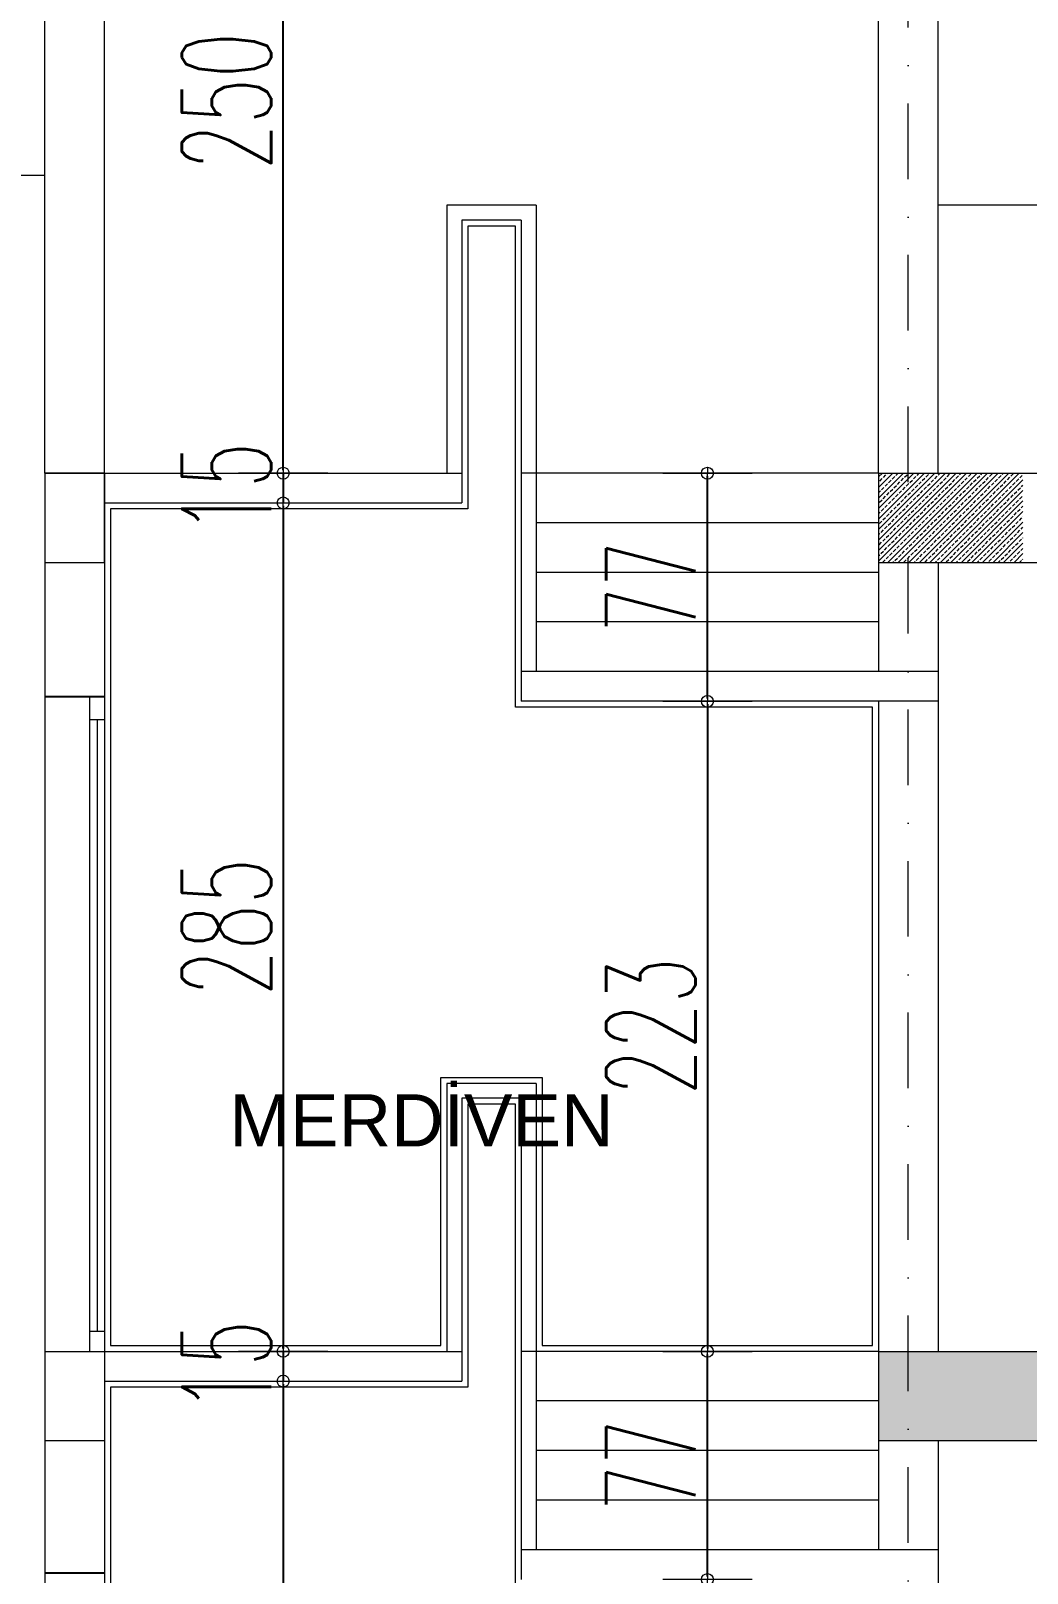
# Model space of a CAD drawing. Header units: millimetres. Extents: x -16104 to 67872, y -88009 to 12107.
# Drawn here: x 44227 to 44561, y 11057 to 11575 of the extents above; entities that cross this region are included whole.
import ezdxf

# ---------------------------------------------------------------- set-up
doc = ezdxf.new("R2010")
doc.units = ezdxf.units.MM
doc.linetypes.add('DASHDOTX2', pattern=[50.8, 25.4, -12.7, 0, -12.7])
doc.layers.get('0').update_dxf_attribs({"color": 241})
doc.layers.add('TARAMA', color=8, linetype='Continuous', lineweight=15)
doc.styles.add('DIM', font='Txttw.shx', dxfattribs={"width": 0.6})
doc.dimstyles.new('50', dxfattribs={"dimscale": 0, "dimtxt": 30, "dimasz": 1, "dimexe": 0, "dimexo": 2, "dimgap": 4, "dimtad": 1, "dimdec": 0, "dimzin": 0, "dimdsep": 46, "dimtxsty": 'DIM', "dimblk1": 'DOT', "dimblk2": 'DOT', "dimsah": 1, "dimcen": 1.5, "dimdle": 3, "dimse1": 1, "dimse2": 1, "dimclrd": 256, "dimclre": 9, "dimclrt": 256, "dimadec": 0, "dimazin": 0, "dimtfac": 0.24, "dimtdec": 0, "dimtix": 1, "dimtmove": 2, "dimatfit": 3, "dimldrblk": 'DOT', "dimfxl": 0, "dimtolj": 1, "dimtzin": 15, "dimarcsym": 0})

# ---------------------------------------------------------------- blocks, each defined once
blk = doc.blocks.new('DOT')
for p, q in [((0, 15), (0, -15)), ((-2, 0), (0, 0)), ((2, 0), (0, 0))]:
    blk.add_line(p, q)
blk.add_circle((0, 0), 2)
blk = doc.blocks.new('*D888')
at = {"layer": 'Defpoints', "color": 0, "transparency": 16777216}
for p in [(44511.45, 11349.45), (44453.95, 11131.09), (44511.45, 11131.09)]:
    blk.add_point(p, dxfattribs=at)
at = {"layer": 'TARAMA', "lineweight": -2, "transparency": 16777216}
blk.add_line((44453.95, 11348.45), (44453.95, 11132.09), dxfattribs=at)
for p, rotation in [((44453.95, 11349.45), 90), ((44453.95, 11131.09), 270)]:
    blk.add_blockref('DOT', p, dxfattribs=dict(at, rotation=rotation))
at = {"layer": 'TARAMA', "transparency": 16777216, "insert": (44434.95, 11240.27), "char_height": 30, "attachment_point": 5, "rotation": 90, "style": 'DIM'}
blk.add_mtext('\\A1;223', dxfattribs=at)
blk = doc.blocks.new('*D889')
at = {"layer": 'Defpoints', "color": 0, "transparency": 16777216}
for p in [(44311.45, 11426.09), (44311.45, 11416.09), (44311.45, 11416.09)]:
    blk.add_point(p, dxfattribs=at)
at = {"layer": 'TARAMA', "lineweight": -2, "transparency": 16777216}
for p, q in [((44311.45, 11427.09), (44311.45, 11428.09)), ((44311.45, 11426.09), (44311.45, 11416.09)), ((44311.45, 11415.09), (44311.45, 11414.09))]:
    blk.add_line(p, q, dxfattribs=at)
for p, rotation in [((44311.45, 11426.09), 270), ((44311.45, 11416.09), 90)]:
    blk.add_blockref('DOT', p, dxfattribs=dict(at, rotation=rotation))
at = {"layer": 'TARAMA', "transparency": 16777216, "insert": (44292.45, 11421.09), "char_height": 30, "attachment_point": 5, "rotation": 90, "style": 'DIM'}
blk.add_mtext('\\A1;15', dxfattribs=at)
blk = doc.blocks.new('*D890')
at = {"layer": 'Defpoints', "color": 0, "transparency": 16777216}
for p in [(44311.45, 11416.09), (44311.45, 11131.09), (44311.45, 11131.09)]:
    blk.add_point(p, dxfattribs=at)
at = {"layer": 'TARAMA', "lineweight": -2, "transparency": 16777216}
blk.add_line((44311.45, 11415.09), (44311.45, 11132.09), dxfattribs=at)
for p, rotation in [((44311.45, 11416.09), 90), ((44311.45, 11131.09), 270)]:
    blk.add_blockref('DOT', p, dxfattribs=dict(at, rotation=rotation))
at = {"layer": 'TARAMA', "transparency": 16777216, "insert": (44292.45, 11273.59), "char_height": 30, "attachment_point": 5, "rotation": 90, "style": 'DIM'}
blk.add_mtext('\\A1;285', dxfattribs=at)
blk = doc.blocks.new('*D317')
at = {"layer": 'Defpoints', "color": 0, "transparency": 16777216}
for p in [(44453.95, 11426.09), (44453.95, 11426.09), (44453.95, 11349.45)]:
    blk.add_point(p, dxfattribs=at)
at = {"layer": 'TARAMA', "lineweight": -2, "transparency": 16777216}
blk.add_line((44453.95, 11350.45), (44453.95, 11425.09), dxfattribs=at)
for p, rotation in [((44453.95, 11426.09), 90), ((44453.95, 11349.45), 270)]:
    blk.add_blockref('DOT', p, dxfattribs=dict(at, rotation=rotation))
at = {"layer": 'TARAMA', "transparency": 16777216, "insert": (44434.95, 11387.77), "char_height": 30, "attachment_point": 5, "rotation": 90, "style": 'DIM'}
blk.add_mtext('\\A1;77', dxfattribs=at)
blk = doc.blocks.new('*D329')
at = {"layer": 'Defpoints', "color": 0, "transparency": 16777216}
for p in [(44311.45, 11131.09), (44311.45, 11121.09), (44311.45, 11121.09)]:
    blk.add_point(p, dxfattribs=at)
at = {"layer": 'TARAMA', "lineweight": -2, "transparency": 16777216}
for p, q in [((44311.45, 11132.09), (44311.45, 11133.09)), ((44311.45, 11131.09), (44311.45, 11121.09)), ((44311.45, 11120.09), (44311.45, 11119.09))]:
    blk.add_line(p, q, dxfattribs=at)
for p, rotation in [((44311.45, 11131.09), 270), ((44311.45, 11121.09), 90)]:
    blk.add_blockref('DOT', p, dxfattribs=dict(at, rotation=rotation))
at = {"layer": 'TARAMA', "transparency": 16777216, "insert": (44292.45, 11126.09), "char_height": 30, "attachment_point": 5, "rotation": 90, "style": 'DIM'}
blk.add_mtext('\\A1;15', dxfattribs=at)
blk = doc.blocks.new('*D330')
at = {"layer": 'Defpoints', "color": 0, "transparency": 16777216}
for p in [(44311.45, 11121.09), (44311.45, 10836.09), (44311.45, 10836.09)]:
    blk.add_point(p, dxfattribs=at)
at = {"layer": 'TARAMA', "lineweight": -2, "transparency": 16777216}
blk.add_line((44311.45, 11120.09), (44311.45, 10837.09), dxfattribs=at)
for p, rotation in [((44311.45, 11121.09), 90), ((44311.45, 10836.09), 270)]:
    blk.add_blockref('DOT', p, dxfattribs=dict(at, rotation=rotation))
at = {"layer": 'TARAMA', "transparency": 16777216, "insert": (44292.45, 10978.59), "char_height": 30, "attachment_point": 5, "rotation": 90, "style": 'DIM'}
blk.add_mtext('\\A1;285', dxfattribs=at)
blk = doc.blocks.new('*D331')
at = {"layer": 'Defpoints', "color": 0, "transparency": 16777216}
for p in [(44453.95, 11131.09), (44453.95, 11131.09), (44453.95, 11054.45)]:
    blk.add_point(p, dxfattribs=at)
at = {"layer": 'TARAMA', "lineweight": -2, "transparency": 16777216}
blk.add_line((44453.95, 11055.45), (44453.95, 11130.09), dxfattribs=at)
for p, rotation in [((44453.95, 11131.09), 90), ((44453.95, 11054.45), 270)]:
    blk.add_blockref('DOT', p, dxfattribs=dict(at, rotation=rotation))
at = {"layer": 'TARAMA', "transparency": 16777216, "insert": (44434.95, 11092.77), "char_height": 30, "attachment_point": 5, "rotation": 90, "style": 'DIM'}
blk.add_mtext('\\A1;77', dxfattribs=at)
blk = doc.blocks.new('*D963')
at = {"layer": 'Defpoints', "color": 0, "transparency": 16777216}
for p in [(44311.45, 11676.09), (44311.45, 11676.09), (44311.45, 11426.09)]:
    blk.add_point(p, dxfattribs=at)
at = {"layer": 'TARAMA', "lineweight": -2, "transparency": 16777216}
blk.add_line((44311.45, 11427.09), (44311.45, 11675.09), dxfattribs=at)
for p, rotation in [((44311.45, 11676.09), 90), ((44311.45, 11426.09), 270)]:
    blk.add_blockref('DOT', p, dxfattribs=dict(at, rotation=rotation))
at = {"layer": 'TARAMA', "transparency": 16777216, "insert": (44292.45, 11551.09), "char_height": 30, "attachment_point": 5, "rotation": 90, "style": 'DIM'}
blk.add_mtext('\\A1;250', dxfattribs=at)

msp = doc.modelspace()

# ---------------------------------------------------------------- hatches: boundary and pattern name
at = {"layer": 'TARAMA'}
h = msp.add_hatch(dxfattribs=at)
h.set_pattern_fill('JIS_STN_2.5,_O', color=256)
h.set_pattern_definition([(45, (11082.2467, -6953.6177), (-1.76776695, 1.76776695), []), (45, (11084.0117, -6953.6177), (-1.76776695, 1.76776695), [1.2, -0.5])])
h.paths.add_polyline_path([(44511.45, 11131.09), (44511.45, 11101.09), (45555.95, 11101.09), (45555.95, 11131.09)])
h.paths.add_polyline_path([(44559.95, 11094.02), (44559.95, 11138.16), (44604.95, 11138.16), (44604.95, 11094.02)], flags=9)
h.paths.add_polyline_path([(45449.76, 11094.02), (45449.76, 11138.16), (45494.76, 11138.16), (45494.76, 11094.02)], flags=9)
h.paths.add_polyline_path([(45449.74, 11066.52), (45449.74, 11110.66), (45494.74, 11110.66), (45494.74, 11066.52)], flags=9)
h.paths.add_polyline_path([(45399.45, 11094.02), (45399.45, 11138.16), (45444.45, 11138.16), (45444.45, 11094.02)], flags=9)

# ---------------------------------------------------------------- linework, layer by layer
for p, q in [((44231.45, 11351.09), (44251.45, 11351.09)), ((44231.45, 11056.72), (44251.45, 11056.72))]:
    msp.add_line(p, q)
at = {"layer": 'TARAMA', "linetype": 'DASHDOTX2'}
msp.add_line((44521.44, 8929.01), (44521.44, 11822.7), dxfattribs=at)
at = {"layer": 'TARAMA'}
for p, q in [((44231.45, 11426.09), (44231.45, 11666.09)), ((44251.45, 11426.09), (44251.45, 11666.09)), ((44511.45, 11426.09), (44511.45, 11666.09)), ((44531.45, 11426.09), (44531.45, 11666.09)), ((44231.45, 11526.09), (44071.76, 11526.09)), ((44366.45, 11516.09), (44366.45, 11426.09)), ((44396.45, 11516.09), (44366.45, 11516.09)), ((44396.45, 11516.09), (44396.45, 11359.45)), ((44901.45, 11516.09), (44531.45, 11516.09)), ((44371.45, 11511.09), (44371.45, 11416.09)), ((44391.45, 11511.09), (44371.45, 11511.09)), ((44391.45, 11511.09), (44391.45, 11349.45)), ((44231.45, 11426.09), (44231.45, 11131.09)), ((44231.45, 11426.09), (44251.45, 11426.09)), ((44251.45, 11426.09), (44251.45, 11131.09)), ((44251.45, 11426.09), (44371.45, 11426.09)), ((44511.45, 11426.09), (44391.45, 11426.09)), ((44511.45, 11424.82), (44512.72, 11426.09)), ((44511.45, 11421.28), (44516.26, 11426.09)), ((44511.45, 11417.75), (44519.79, 11426.09)), ((44511.45, 11414.21), (44523.33, 11426.09)), ((44511.45, 11410.67), (44526.86, 11426.09)), ((44511.45, 11407.14), (44530.4, 11426.09)), ((44511.45, 11403.6), (44533.93, 11426.09)), ((44511.45, 11400.07), (44537.47, 11426.09)), ((44511.45, 11396.53), (44541, 11426.09)), ((44511.45, 11426.09), (45575.95, 11426.09)), ((44511.45, 11426.09), (44511.45, 11359.45)), ((44511.85, 11423.45), (44512.7, 11424.3)), ((44513.05, 11424.65), (44513.9, 11425.5)), ((44514.25, 11425.86), (44514.48, 11426.09)), ((44514.54, 11396.09), (44544.54, 11426.09)), ((44516.02, 11424.09), (44516.87, 11424.94)), ((44517.22, 11425.29), (44518.02, 11426.09)), ((44518.08, 11396.09), (44548.08, 11426.09)), ((44518.99, 11423.52), (44519.84, 11424.37)), ((44520.19, 11424.72), (44521.04, 11425.57)), ((44521.39, 11425.93), (44521.56, 11426.09)), ((44521.61, 11396.09), (44551.61, 11426.09)), ((44523.16, 11424.16), (44524.01, 11425.01)), ((44524.36, 11425.36), (44525.09, 11426.09)), ((44525.15, 11396.09), (44555.15, 11426.09)), ((44526.13, 11423.59), (44526.98, 11424.44)), ((44527.33, 11424.79), (44528.18, 11425.64)), ((44528.54, 11426), (44528.63, 11426.09)), ((44528.68, 11396.09), (44558.68, 11426.09)), ((44530.3, 11424.23), (44531.15, 11425.08)), ((44531.51, 11425.43), (44532.16, 11426.09)), ((44533.27, 11423.66), (44534.12, 11424.51)), ((44534.48, 11424.87), (44535.32, 11425.71)), ((44535.68, 11426.07), (44535.7, 11426.09)), ((44537.45, 11424.3), (44538.29, 11425.15)), ((44538.65, 11425.5), (44539.23, 11426.09)), ((44540.42, 11423.73), (44541.26, 11424.58)), ((44541.62, 11424.94), (44542.47, 11425.78)), ((44544.59, 11424.37), (44545.44, 11425.22)), ((44545.79, 11425.57), (44546.3, 11426.09)), ((44547.56, 11423.8), (44548.41, 11424.65)), ((44548.76, 11425.01), (44549.61, 11425.86)), ((44550.53, 11423.24), (44551.38, 11424.09)), ((44551.73, 11424.44), (44552.58, 11425.29)), ((44552.93, 11425.64), (44553.38, 11426.09)), ((44554.7, 11423.88), (44555.55, 11424.72)), ((44555.9, 11425.08), (44556.75, 11425.93)), ((44557.67, 11423.31), (44558.52, 11424.16)), ((44558.87, 11424.51), (44559.72, 11425.36)), ((44511.45, 11423.05), (44511.49, 11423.1)), ((44511.45, 11419.52), (44512.06, 11420.13)), ((44512.41, 11420.48), (44513.26, 11421.33)), ((44513.62, 11421.68), (44514.46, 11422.53)), ((44514.18, 11418.71), (44515.03, 11419.56)), ((44514.82, 11422.89), (44515.67, 11423.73)), ((44515.38, 11419.92), (44516.23, 11420.76)), ((44516.59, 11421.12), (44517.43, 11421.97)), ((44517.15, 11418.15), (44518, 11419)), ((44517.79, 11422.32), (44518.64, 11423.17)), ((44518.35, 11419.35), (44519.2, 11420.2)), ((44519.56, 11420.55), (44520.4, 11421.4)), ((44520.76, 11421.75), (44521.61, 11422.6)), ((44521.32, 11418.78), (44522.17, 11419.63)), ((44521.96, 11422.96), (44522.81, 11423.8)), ((44522.53, 11419.99), (44523.37, 11420.83)), ((44523.73, 11421.19), (44524.58, 11422.04)), ((44524.29, 11418.22), (44525.14, 11419.07)), ((44524.93, 11422.39), (44525.78, 11423.24)), ((44525.5, 11419.42), (44526.34, 11420.27)), ((44526.7, 11420.62), (44527.55, 11421.47)), ((44527.9, 11421.82), (44528.75, 11422.67)), ((44528.47, 11418.85), (44529.31, 11419.7)), ((44529.1, 11423.03), (44529.95, 11423.88)), ((44529.67, 11420.06), (44530.52, 11420.91)), ((44530.87, 11421.26), (44531.72, 11422.11)), ((44531.44, 11418.29), (44532.28, 11419.14)), ((44532.07, 11422.46), (44532.92, 11423.31)), ((44532.22, 11396.09), (44559.95, 11423.82)), ((44532.64, 11419.49), (44533.49, 11420.34)), ((44533.84, 11420.69), (44534.69, 11421.54)), ((44535.04, 11421.9), (44535.89, 11422.74)), ((44535.61, 11418.93), (44536.46, 11419.77)), ((44535.75, 11396.09), (44559.95, 11420.28)), ((44536.24, 11423.1), (44537.09, 11423.95)), ((44536.81, 11420.13), (44537.66, 11420.98)), ((44538.01, 11421.33), (44538.86, 11422.18)), ((44538.58, 11418.36), (44539.43, 11419.21)), ((44539.21, 11422.53), (44540.06, 11423.38)), ((44539.78, 11419.56), (44540.63, 11420.41)), ((44540.98, 11420.76), (44541.83, 11421.61)), ((44542.18, 11421.97), (44543.03, 11422.81)), ((44542.75, 11419), (44543.6, 11419.84)), ((44543.39, 11423.17), (44544.23, 11424.02)), ((44543.95, 11420.2), (44544.8, 11421.05)), ((44545.15, 11421.4), (44546, 11422.25)), ((44545.72, 11418.43), (44546.57, 11419.28)), ((44546.36, 11422.6), (44547.2, 11423.45)), ((44546.92, 11419.63), (44547.77, 11420.48)), ((44548.12, 11420.83), (44548.97, 11421.68)), ((44549.33, 11422.04), (44550.17, 11422.89)), ((44549.89, 11419.07), (44550.74, 11419.92)), ((44551.09, 11420.27), (44551.94, 11421.12)), ((44552.29, 11421.47), (44553.14, 11422.32)), ((44552.86, 11418.5), (44553.71, 11419.35)), ((44553.5, 11422.67), (44554.35, 11423.52)), ((44554.06, 11419.7), (44554.91, 11420.55)), ((44555.26, 11420.91), (44556.11, 11421.75)), ((44556.47, 11422.11), (44557.32, 11422.96)), ((44557.03, 11419.14), (44557.88, 11419.99)), ((44558.23, 11420.34), (44559.08, 11421.19)), ((44559.44, 11421.54), (44559.95, 11422.05)), ((44251.45, 11416.09), (44371.45, 11416.09)), ((44511.78, 11416.31), (44512.63, 11417.16)), ((44512.34, 11413.34), (44513.19, 11414.19)), ((44512.98, 11417.51), (44513.83, 11418.36)), ((44513.55, 11414.54), (44514.39, 11415.39)), ((44514.75, 11415.74), (44515.6, 11416.59)), ((44515.95, 11416.95), (44516.8, 11417.79)), ((44516.52, 11413.98), (44517.36, 11414.82)), ((44517.72, 11415.18), (44518.57, 11416.03)), ((44518.92, 11416.38), (44519.77, 11417.23)), ((44519.49, 11413.41), (44520.33, 11414.26)), ((44520.12, 11417.58), (44520.97, 11418.43)), ((44520.69, 11414.61), (44521.54, 11415.46)), ((44521.89, 11415.81), (44522.74, 11416.66)), ((44522.45, 11412.84), (44523.3, 11413.69)), ((44523.09, 11417.02), (44523.94, 11417.87)), ((44523.66, 11414.05), (44524.51, 11414.9)), ((44524.86, 11415.25), (44525.71, 11416.1)), ((44526.06, 11416.45), (44526.91, 11417.3)), ((44526.63, 11413.48), (44527.48, 11414.33)), ((44527.26, 11417.65), (44528.11, 11418.5)), ((44527.83, 11414.68), (44528.68, 11415.53)), ((44529.03, 11415.89), (44529.88, 11416.73)), ((44529.6, 11412.92), (44530.45, 11413.76)), ((44530.23, 11417.09), (44531.08, 11417.94)), ((44530.8, 11414.12), (44531.65, 11414.97)), ((44532, 11415.32), (44532.85, 11416.17)), ((44533.2, 11416.52), (44534.05, 11417.37)), ((44533.77, 11413.55), (44534.62, 11414.4)), ((44534.41, 11417.72), (44535.25, 11418.57)), ((44534.97, 11414.75), (44535.82, 11415.6)), ((44536.17, 11415.96), (44537.02, 11416.8)), ((44536.74, 11412.99), (44537.59, 11413.83)), ((44537.37, 11417.16), (44538.22, 11418.01)), ((44537.94, 11414.19), (44538.79, 11415.04)), ((44539.14, 11415.39), (44539.99, 11416.24)), ((44539.29, 11396.09), (44559.95, 11416.75)), ((44540.34, 11416.59), (44541.19, 11417.44)), ((44540.91, 11413.62), (44541.76, 11414.47)), ((44541.55, 11417.79), (44542.4, 11418.64)), ((44542.11, 11414.82), (44542.96, 11415.67)), ((44543.31, 11416.03), (44544.16, 11416.88)), ((44543.88, 11413.06), (44544.73, 11413.91)), ((44544.52, 11417.23), (44545.37, 11418.08)), ((44545.08, 11414.26), (44545.93, 11415.11)), ((44546.28, 11415.46), (44547.13, 11416.31)), ((44547.49, 11416.66), (44548.34, 11417.51)), ((44548.05, 11413.69), (44548.9, 11414.54)), ((44548.69, 11417.87), (44549.54, 11418.71)), ((44549.25, 11414.9), (44550.1, 11415.74)), ((44550.46, 11416.1), (44551.3, 11416.95)), ((44551.02, 11413.13), (44551.87, 11413.98)), ((44551.66, 11417.3), (44552.51, 11418.15)), ((44552.22, 11414.33), (44553.07, 11415.18)), ((44553.43, 11415.53), (44554.27, 11416.38)), ((44554.63, 11416.73), (44555.48, 11417.58)), ((44555.19, 11413.76), (44556.04, 11414.61)), ((44555.83, 11417.94), (44556.68, 11418.78)), ((44556.4, 11414.97), (44557.24, 11415.81)), ((44557.6, 11416.17), (44558.45, 11417.02)), ((44558.16, 11413.2), (44559.01, 11414.05)), ((44558.8, 11417.37), (44559.65, 11418.22)), ((44559.37, 11414.4), (44559.95, 11414.98)), ((44511.45, 11409.43), (44396.45, 11409.43)), ((44511.45, 11412.44), (44511.99, 11412.99)), ((44511.71, 11409.17), (44512.56, 11410.02)), ((44512.91, 11410.37), (44513.76, 11411.22)), ((44514.11, 11411.57), (44514.96, 11412.42)), ((44514.68, 11408.6), (44515.53, 11409.45)), ((44515.31, 11412.77), (44516.16, 11413.62)), ((44515.88, 11409.8), (44516.73, 11410.65)), ((44517.08, 11411.01), (44517.93, 11411.85)), ((44517.65, 11408.04), (44518.5, 11408.88)), ((44518.28, 11412.21), (44519.13, 11413.06)), ((44518.85, 11409.24), (44519.7, 11410.09)), ((44520.05, 11410.44), (44520.9, 11411.29)), ((44521.25, 11411.64), (44522.1, 11412.49)), ((44521.82, 11408.67), (44522.67, 11409.52)), ((44523.02, 11409.87), (44523.87, 11410.72)), ((44524.22, 11411.08), (44525.07, 11411.93)), ((44524.79, 11408.11), (44525.64, 11408.96)), ((44525.42, 11412.28), (44526.27, 11413.13)), ((44525.99, 11409.31), (44526.84, 11410.16)), ((44527.19, 11410.51), (44528.04, 11411.36)), ((44528.39, 11411.71), (44529.24, 11412.56)), ((44528.96, 11408.74), (44529.81, 11409.59)), ((44530.16, 11409.95), (44531.01, 11410.79)), ((44531.36, 11411.15), (44532.21, 11412)), ((44531.93, 11408.18), (44532.78, 11409.03)), ((44532.57, 11412.35), (44533.42, 11413.2)), ((44533.13, 11409.38), (44533.98, 11410.23)), ((44534.33, 11410.58), (44535.18, 11411.43)), ((44535.54, 11411.78), (44536.38, 11412.63)), ((44536.1, 11408.81), (44536.95, 11409.66)), ((44537.3, 11410.02), (44538.15, 11410.86)), ((44538.51, 11411.22), (44539.35, 11412.07)), ((44539.07, 11408.25), (44539.92, 11409.1)), ((44539.71, 11412.42), (44540.56, 11413.27)), ((44540.27, 11409.45), (44541.12, 11410.3)), ((44541.48, 11410.65), (44542.32, 11411.5)), ((44542.04, 11407.68), (44542.89, 11408.53)), ((44542.68, 11411.85), (44543.53, 11412.7)), ((44542.82, 11396.09), (44559.95, 11413.21)), ((44543.24, 11408.88), (44544.09, 11409.73)), ((44544.45, 11410.09), (44545.29, 11410.94)), ((44545.65, 11411.29), (44546.5, 11412.14)), ((44546.21, 11408.32), (44547.06, 11409.17)), ((44546.36, 11396.09), (44559.95, 11409.68)), ((44546.85, 11412.49), (44547.7, 11413.34)), ((44547.42, 11409.52), (44548.26, 11410.37)), ((44548.62, 11410.72), (44549.47, 11411.57)), ((44549.18, 11407.75), (44550.03, 11408.6)), ((44549.82, 11411.93), (44550.67, 11412.77)), ((44550.39, 11408.96), (44551.23, 11409.8)), ((44551.59, 11410.16), (44552.44, 11411.01)), ((44552.79, 11411.36), (44553.64, 11412.21)), ((44553.36, 11408.39), (44554.2, 11409.24)), ((44553.99, 11412.56), (44554.84, 11413.41)), ((44554.56, 11409.59), (44555.41, 11410.44)), ((44555.76, 11410.79), (44556.61, 11411.64)), ((44556.33, 11407.82), (44557.17, 11408.67)), ((44556.96, 11412), (44557.81, 11412.84)), ((44557.53, 11409.03), (44558.38, 11409.87)), ((44558.73, 11410.23), (44559.58, 11411.08)), ((44559.93, 11411.43), (44559.95, 11411.45)), ((44511.45, 11405.37), (44511.92, 11405.84)), ((44512.27, 11406.2), (44513.12, 11407.05)), ((44512.84, 11403.23), (44513.69, 11404.08)), ((44513.47, 11407.4), (44514.32, 11408.25)), ((44514.04, 11404.43), (44514.89, 11405.28)), ((44515.24, 11405.63), (44516.09, 11406.48)), ((44515.81, 11402.66), (44516.66, 11403.51)), ((44516.44, 11406.83), (44517.29, 11407.68)), ((44517.01, 11403.86), (44517.86, 11404.71)), ((44518.21, 11405.07), (44519.06, 11405.91)), ((44519.41, 11406.27), (44520.26, 11407.12)), ((44519.98, 11403.3), (44520.83, 11404.15)), ((44520.62, 11407.47), (44521.47, 11408.32)), ((44521.18, 11404.5), (44522.03, 11405.35)), ((44522.38, 11405.7), (44523.23, 11406.55)), ((44522.95, 11402.73), (44523.8, 11403.58)), ((44523.59, 11406.9), (44524.43, 11407.75)), ((44524.15, 11403.94), (44525, 11404.78)), ((44525.35, 11405.14), (44526.2, 11405.99)), ((44526.56, 11406.34), (44527.4, 11407.19)), ((44527.12, 11403.37), (44527.97, 11404.22)), ((44527.76, 11407.54), (44528.61, 11408.39)), ((44528.32, 11404.57), (44529.17, 11405.42)), ((44529.53, 11405.77), (44530.37, 11406.62)), ((44530.09, 11402.8), (44530.94, 11403.65)), ((44530.73, 11406.98), (44531.58, 11407.82)), ((44531.29, 11404.01), (44532.14, 11404.85)), ((44532.5, 11405.21), (44533.34, 11406.06)), ((44533.7, 11406.41), (44534.55, 11407.26)), ((44534.26, 11403.44), (44535.11, 11404.29)), ((44534.9, 11407.61), (44535.75, 11408.46)), ((44535.47, 11404.64), (44536.31, 11405.49)), ((44536.67, 11405.84), (44537.52, 11406.69)), ((44537.23, 11402.87), (44538.08, 11403.72)), ((44537.87, 11407.05), (44538.72, 11407.89)), ((44538.44, 11404.08), (44539.28, 11404.92)), ((44539.64, 11405.28), (44540.49, 11406.13)), ((44540.84, 11406.48), (44541.69, 11407.33)), ((44541.41, 11403.51), (44542.25, 11404.36)), ((44542.61, 11404.71), (44543.46, 11405.56)), ((44543.81, 11405.91), (44544.66, 11406.76)), ((44544.38, 11402.95), (44545.22, 11403.79)), ((44545.01, 11407.12), (44545.86, 11407.97)), ((44545.58, 11404.15), (44546.43, 11405)), ((44546.78, 11405.35), (44547.63, 11406.2)), ((44547.98, 11406.55), (44548.83, 11407.4)), ((44548.55, 11403.58), (44549.4, 11404.43)), ((44549.75, 11404.78), (44550.6, 11405.63)), ((44549.89, 11396.09), (44559.95, 11406.14)), ((44550.95, 11405.99), (44551.8, 11406.83)), ((44551.52, 11403.02), (44552.37, 11403.86)), ((44552.15, 11407.19), (44553, 11408.04)), ((44552.72, 11404.22), (44553.57, 11405.07)), ((44553.92, 11405.42), (44554.77, 11406.27)), ((44555.12, 11406.62), (44555.97, 11407.47)), ((44555.69, 11403.65), (44556.54, 11404.5)), ((44556.89, 11404.85), (44557.74, 11405.7)), ((44558.09, 11406.06), (44558.94, 11406.9)), ((44558.66, 11403.09), (44559.51, 11403.94)), ((44559.3, 11407.26), (44559.95, 11407.91)), ((44559.86, 11404.29), (44559.95, 11404.38)), ((44511.45, 11398.3), (44511.85, 11398.7)), ((44511.64, 11402.03), (44512.48, 11402.87)), ((44512.2, 11399.06), (44513.05, 11399.9)), ((44513.4, 11400.26), (44514.25, 11401.11)), ((44514.61, 11401.46), (44515.45, 11402.31)), ((44515.17, 11398.49), (44516.02, 11399.34)), ((44516.37, 11399.69), (44517.22, 11400.54)), ((44517.58, 11400.89), (44518.42, 11401.74)), ((44518.14, 11397.92), (44518.99, 11398.77)), ((44518.78, 11402.1), (44519.63, 11402.95)), ((44519.34, 11399.13), (44520.19, 11399.98)), ((44520.55, 11400.33), (44521.39, 11401.18)), ((44521.11, 11397.36), (44521.96, 11398.21)), ((44521.75, 11401.53), (44522.6, 11402.38)), ((44522.31, 11398.56), (44523.16, 11399.41)), ((44523.52, 11399.76), (44524.36, 11400.61)), ((44524.72, 11400.97), (44525.57, 11401.81)), ((44525.28, 11398), (44526.13, 11398.84)), ((44525.92, 11402.17), (44526.77, 11403.02)), ((44526.49, 11399.2), (44527.33, 11400.05)), ((44527.69, 11400.4), (44528.54, 11401.25)), ((44528.25, 11397.43), (44529.1, 11398.28)), ((44528.89, 11401.6), (44529.74, 11402.45)), ((44529.46, 11398.63), (44530.3, 11399.48)), ((44530.66, 11399.83), (44531.51, 11400.68)), ((44531.86, 11401.04), (44532.71, 11401.88)), ((44532.43, 11398.07), (44533.27, 11398.91)), ((44533.06, 11402.24), (44533.91, 11403.09)), ((44533.63, 11399.27), (44534.48, 11400.12)), ((44534.83, 11400.47), (44535.68, 11401.32)), ((44535.4, 11397.5), (44536.24, 11398.35)), ((44536.03, 11401.67), (44536.88, 11402.52)), ((44536.6, 11398.7), (44537.45, 11399.55)), ((44537.8, 11399.9), (44538.65, 11400.75)), ((44539, 11401.11), (44539.85, 11401.96)), ((44539.57, 11398.14), (44540.42, 11398.99)), ((44540.2, 11402.31), (44541.05, 11403.16)), ((44540.77, 11399.34), (44541.62, 11400.19)), ((44541.97, 11400.54), (44542.82, 11401.39)), ((44542.54, 11397.57), (44543.39, 11398.42)), ((44543.17, 11401.74), (44544.02, 11402.59)), ((44543.74, 11398.77), (44544.59, 11399.62)), ((44544.94, 11399.98), (44545.79, 11400.82)), ((44546.14, 11401.18), (44546.99, 11402.03)), ((44546.71, 11398.21), (44547.56, 11399.06)), ((44547.35, 11402.38), (44548.19, 11403.23)), ((44547.91, 11399.41), (44548.76, 11400.26)), ((44549.11, 11400.61), (44549.96, 11401.46)), ((44549.68, 11397.64), (44550.53, 11398.49)), ((44550.31, 11401.81), (44551.16, 11402.66)), ((44550.88, 11398.84), (44551.73, 11399.69)), ((44552.08, 11400.05), (44552.93, 11400.89)), ((44553.28, 11401.25), (44554.13, 11402.1)), ((44553.43, 11396.09), (44559.95, 11402.61)), ((44553.85, 11398.28), (44554.7, 11399.13)), ((44554.49, 11402.45), (44555.34, 11403.3)), ((44555.05, 11399.48), (44555.9, 11400.33)), ((44556.25, 11400.68), (44557.1, 11401.53)), ((44556.82, 11397.71), (44557.67, 11398.56)), ((44556.97, 11396.09), (44559.95, 11399.07)), ((44557.46, 11401.88), (44558.31, 11402.73)), ((44558.02, 11398.91), (44558.87, 11399.76)), ((44559.22, 11400.12), (44559.95, 11400.84)), ((44231.45, 11396.09), (44251.45, 11396.09)), ((44511.45, 11396.09), (45575.95, 11396.09)), ((44512.77, 11396.09), (44513.62, 11396.93)), ((44513.97, 11397.29), (44514.82, 11398.14)), ((44516.3, 11396.09), (44516.59, 11396.37)), ((44516.94, 11396.72), (44517.79, 11397.57)), ((44519.91, 11396.16), (44520.76, 11397.01)), ((44523.38, 11396.09), (44523.73, 11396.44)), ((44524.08, 11396.79), (44524.93, 11397.64)), ((44527.05, 11396.23), (44527.9, 11397.08)), ((44530.45, 11396.09), (44530.87, 11396.51)), ((44531.22, 11396.86), (44532.07, 11397.71)), ((44531.45, 11396.09), (44531.45, 11131.09)), ((44534.19, 11396.3), (44535.04, 11397.15)), ((44537.52, 11396.09), (44538.01, 11396.58)), ((44538.36, 11396.93), (44539.21, 11397.78)), ((44541.33, 11396.37), (44542.18, 11397.22)), ((44544.59, 11396.09), (44545.15, 11396.65)), ((44545.51, 11397.01), (44546.36, 11397.85)), ((44548.48, 11396.44), (44549.33, 11397.29)), ((44551.66, 11396.09), (44552.29, 11396.72)), ((44552.65, 11397.08), (44553.5, 11397.92)), ((44555.2, 11396.09), (44555.26, 11396.16)), ((44555.62, 11396.51), (44556.47, 11397.36)), ((44558.73, 11396.09), (44559.44, 11396.79)), ((44559.79, 11397.15), (44559.95, 11397.31)), ((44511.45, 11392.77), (44396.45, 11392.77)), ((44511.45, 11376.11), (44396.45, 11376.11)), ((44531.45, 11359.45), (44391.45, 11359.45)), ((44246.45, 11351.09), (44246.45, 11131.09)), ((44251.45, 11351.09), (44251.45, 11131.09)), ((44531.45, 11349.45), (44391.45, 11349.45)), ((44511.45, 11349.45), (44511.45, 11131.09)), ((44246.45, 11343.31), (44251.45, 11343.31)), ((44248.95, 11343.31), (44248.95, 11137.85)), ((44366.45, 11221.09), (44366.45, 11131.09)), ((44396.45, 11221.09), (44366.45, 11221.09)), ((44366.45, 11221.09), (44366.45, 11131.09)), ((44396.45, 11221.09), (44366.45, 11221.09)), ((44396.45, 11221.09), (44396.45, 11064.45)), ((44396.45, 11221.09), (44396.45, 11064.45)), ((44371.45, 11216.09), (44371.45, 11121.09)), ((44391.45, 11216.09), (44371.45, 11216.09)), ((44371.45, 11216.09), (44371.45, 11121.09)), ((44391.45, 11216.09), (44371.45, 11216.09)), ((44391.45, 11216.09), (44391.45, 11054.45)), ((44391.45, 11216.09), (44391.45, 11054.45)), ((44231.45, 11139.28), (44231.45, 10836.09)), ((44246.45, 11137.85), (44251.45, 11137.85)), ((44231.45, 11131.09), (44251.45, 11131.09)), ((44251.45, 11131.09), (44251.45, 10836.09)), ((44251.45, 11131.09), (44371.45, 11131.09)), ((44251.45, 11131.09), (44251.45, 10836.09)), ((44511.45, 11131.09), (44391.45, 11131.09)), ((44511.45, 11131.09), (45555.95, 11131.09)), ((44511.45, 11131.09), (44511.45, 11064.45)), ((44251.45, 11121.09), (44371.45, 11121.09)), ((44511.45, 11114.43), (44396.45, 11114.43)), ((44231.45, 11101.09), (44251.45, 11101.09)), ((44511.45, 11097.77), (44396.45, 11097.77)), ((44511.45, 11101.09), (45555.95, 11101.09)), ((44531.45, 11101.09), (44531.45, 10836.09)), ((44511.45, 11081.11), (44396.45, 11081.11)), ((44531.45, 11064.45), (44391.45, 11064.45))]:
    msp.add_line(p, q, dxfattribs=at)
for points in [[(44253.45, 11133.09), (44364.45, 11133.09), (44364.45, 11223.09), (44398.45, 11223.09), (44398.45, 11133.09), (44509.45, 11133.09), (44509.45, 11347.45), (44389.45, 11347.45), (44389.45, 11509.09), (44373.45, 11509.09), (44373.45, 11414.09), (44253.45, 11414.09)], [(44253.45, 10838.09), (44364.45, 10838.09), (44364.45, 10928.09), (44398.45, 10928.09), (44398.45, 10838.09), (44509.45, 10838.09), (44509.45, 11052.45), (44389.45, 11052.45), (44389.45, 11214.09), (44373.45, 11214.09), (44373.45, 11119.09), (44253.45, 11119.09)]]:
    msp.add_lwpolyline(points, close=True, dxfattribs=at)
for points in [[(44251.45, 11426.09), (44231.45, 11426.09)], [(44231.45, 11396.09), (44251.45, 11396.09), (44251.45, 11426.09)]]:
    msp.add_lwpolyline(points, dxfattribs=at)

# ---------------------------------------------------------------- texts
at = {"layer": 'TARAMA', "insert": (44422.42, 11199.94), "char_height": 17.5, "width": 1076.8413, "attachment_point": 9}
msp.add_mtext('{\\fArial|b0|i0|c162|p34;MERDİVEN}', dxfattribs=at)

# ---------------------------------------------------------------- dimensions: what is measured, and where the dimension line sits
at = {"layer": 'TARAMA'}
for base, p1, p2, picture, middle in [((44311.45, 11676.09), (44311.45, 11426.09), (44311.45, 11676.09), '*D963', (44292.45, 11551.09)), ((44453.95, 11426.09), (44453.95, 11349.45), (44453.95, 11426.09), '*D317', (44434.95, 11387.77)), ((44311.45, 11131.09), (44311.45, 11416.09), (44311.45, 11131.09), '*D890', (44292.45, 11273.59)), ((44453.95, 11131.09), (44453.95, 11054.45), (44453.95, 11131.09), '*D331', (44434.95, 11092.77)), ((44311.45, 10836.09), (44311.45, 11121.09), (44311.45, 10836.09), '*D330', (44292.45, 10978.59))]:
    dim = msp.add_linear_dim(base=base, p1=p1, p2=p2, angle=90, dimstyle='50', override={"dimscale": 1}, dxfattribs=at)
    dim.commit()
    dim.dimension.update_dxf_attribs({"geometry": picture, "text_midpoint": middle})
for base, p1, p2, text, picture, middle in [((44311.45, 11416.09), (44311.45, 11426.09), (44311.45, 11416.09), '15', '*D889', (44292.45, 11421.09)), ((44453.95, 11131.09), (44511.45, 11349.45), (44511.45, 11131.09), '223', '*D888', (44434.95, 11240.27)), ((44311.45, 11121.09), (44311.45, 11131.09), (44311.45, 11121.09), '15', '*D329', (44292.45, 11126.09))]:
    dim = msp.add_linear_dim(base=base, p1=p1, p2=p2, angle=90, text=text, dimstyle='50', override={"dimscale": 1}, dxfattribs=at)
    dim.commit()
    dim.dimension.update_dxf_attribs({"geometry": picture, "text_midpoint": middle})

doc.saveas('drawing.dxf')
